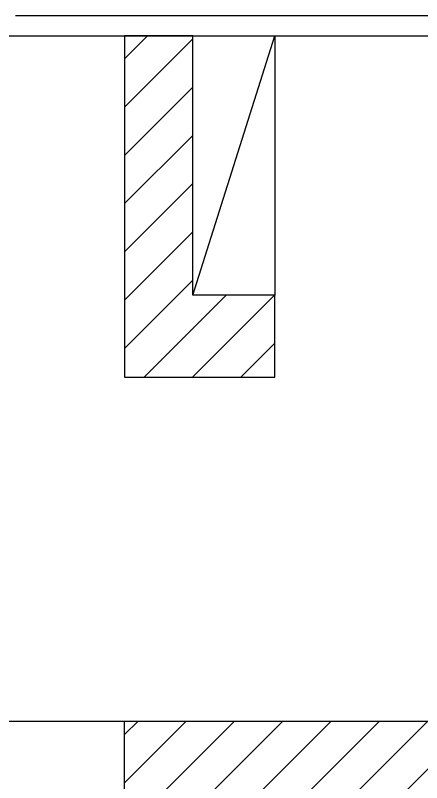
# Model space of a CAD drawing. Header units: millimetres. Extents: x 236955 to 308542, y 30900 to 88969.
# Drawn here: x 301140 to 301735, y 70327 to 71452 of the extents above; entities that cross this region are included whole.
import ezdxf

# ---------------------------------------------------------------- set-up
doc = ezdxf.new("R2010")
doc.units = ezdxf.units.MM
doc.header["$LTSCALE"] = 100
for name, color, linetype in [('03-WAL NEW', 3, 'Continuous'), ('BATH', 4, 'Continuous'), ('C-LEVEL', 7, 'Continuous'), ('CO-BATH', 6, 'Continuous'), ('F-WALL1', 2, 'Continuous')]:
    doc.layers.add(name, color=color, linetype=linetype)

# ---------------------------------------------------------------- blocks, each defined once
blk = doc.blocks.new('flooor')
at = {"layer": 'F-WALL1'}
blk.add_line((275339.6, 71451.5), (276769.6, 71451.5), dxfattribs=at)
blk = doc.blocks.new('vjswjdjeh')
at = {"layer": '03-WAL NEW'}
h = blk.add_hatch(dxfattribs=at)
h.set_pattern_fill('_USER', color=256, scale=50, angle=45, pattern_type=0)
h.set_pattern_definition([(45, (62988.56, -6551.484), (-35.355339, 35.355339), [])])
h.paths.add_polyline_path([(338588.2, 64869), (338488.2, 64869), (338488.2, 64369), (338708.2, 64369), (338708.2, 64489), (338588.2, 64489)])
h = blk.add_hatch(dxfattribs=at)
h.set_pattern_fill('_USER', color=256, scale=50, angle=45, pattern_type=0)
h.set_pattern_definition([(45, (62988.56, -6551.484), (-35.355339, 35.355339), [])])
h.paths.add_polyline_path([(338488.2, 63865), (339728.2, 63865), (339728.2, 63745), (338488.2, 63745)])
blk.add_lwpolyline([(338488.2, 64869), (338488.2, 64369), (338708.2, 64369), (338708.2, 64489), (338588.2, 64489), (338588.2, 64869), (338488.2, 64869)], dxfattribs=at)
blk.add_lwpolyline([(338488.2, 63865), (339728.2, 63865), (339728.2, 63745), (338488.2, 63745)], close=True, dxfattribs=at)
at = {"layer": 'BATH'}
blk.add_lwpolyline([(338298.2, 64869), (339728.2, 64869), (339728.2, 62125), (336945.2, 62125), (336945.2, 64869), (337643.2, 64869)], dxfattribs=at)
at = {"layer": 'C-LEVEL', "color": 8}
blk.add_line((337595.2, 63865), (338488.2, 63865), dxfattribs=at)
at = {"layer": 'CO-BATH', "color": 8}
blk.add_line((338588.2, 64489), (338708.2, 64869), dxfattribs=at)
blk.add_lwpolyline([(338588.2, 64869), (338708.2, 64869), (338708.2, 64489), (338588.2, 64489)], close=True, dxfattribs=at)
blk.add_blockref('flooor', (62988.6, -6552.5))

msp = doc.modelspace()

# ---------------------------------------------------------------- block references
at = {"layer": 'CO-BATH'}
msp.add_blockref('vjswjdjeh', (-37188.6, 6552.5), dxfattribs=at)

doc.saveas('drawing.dxf')
